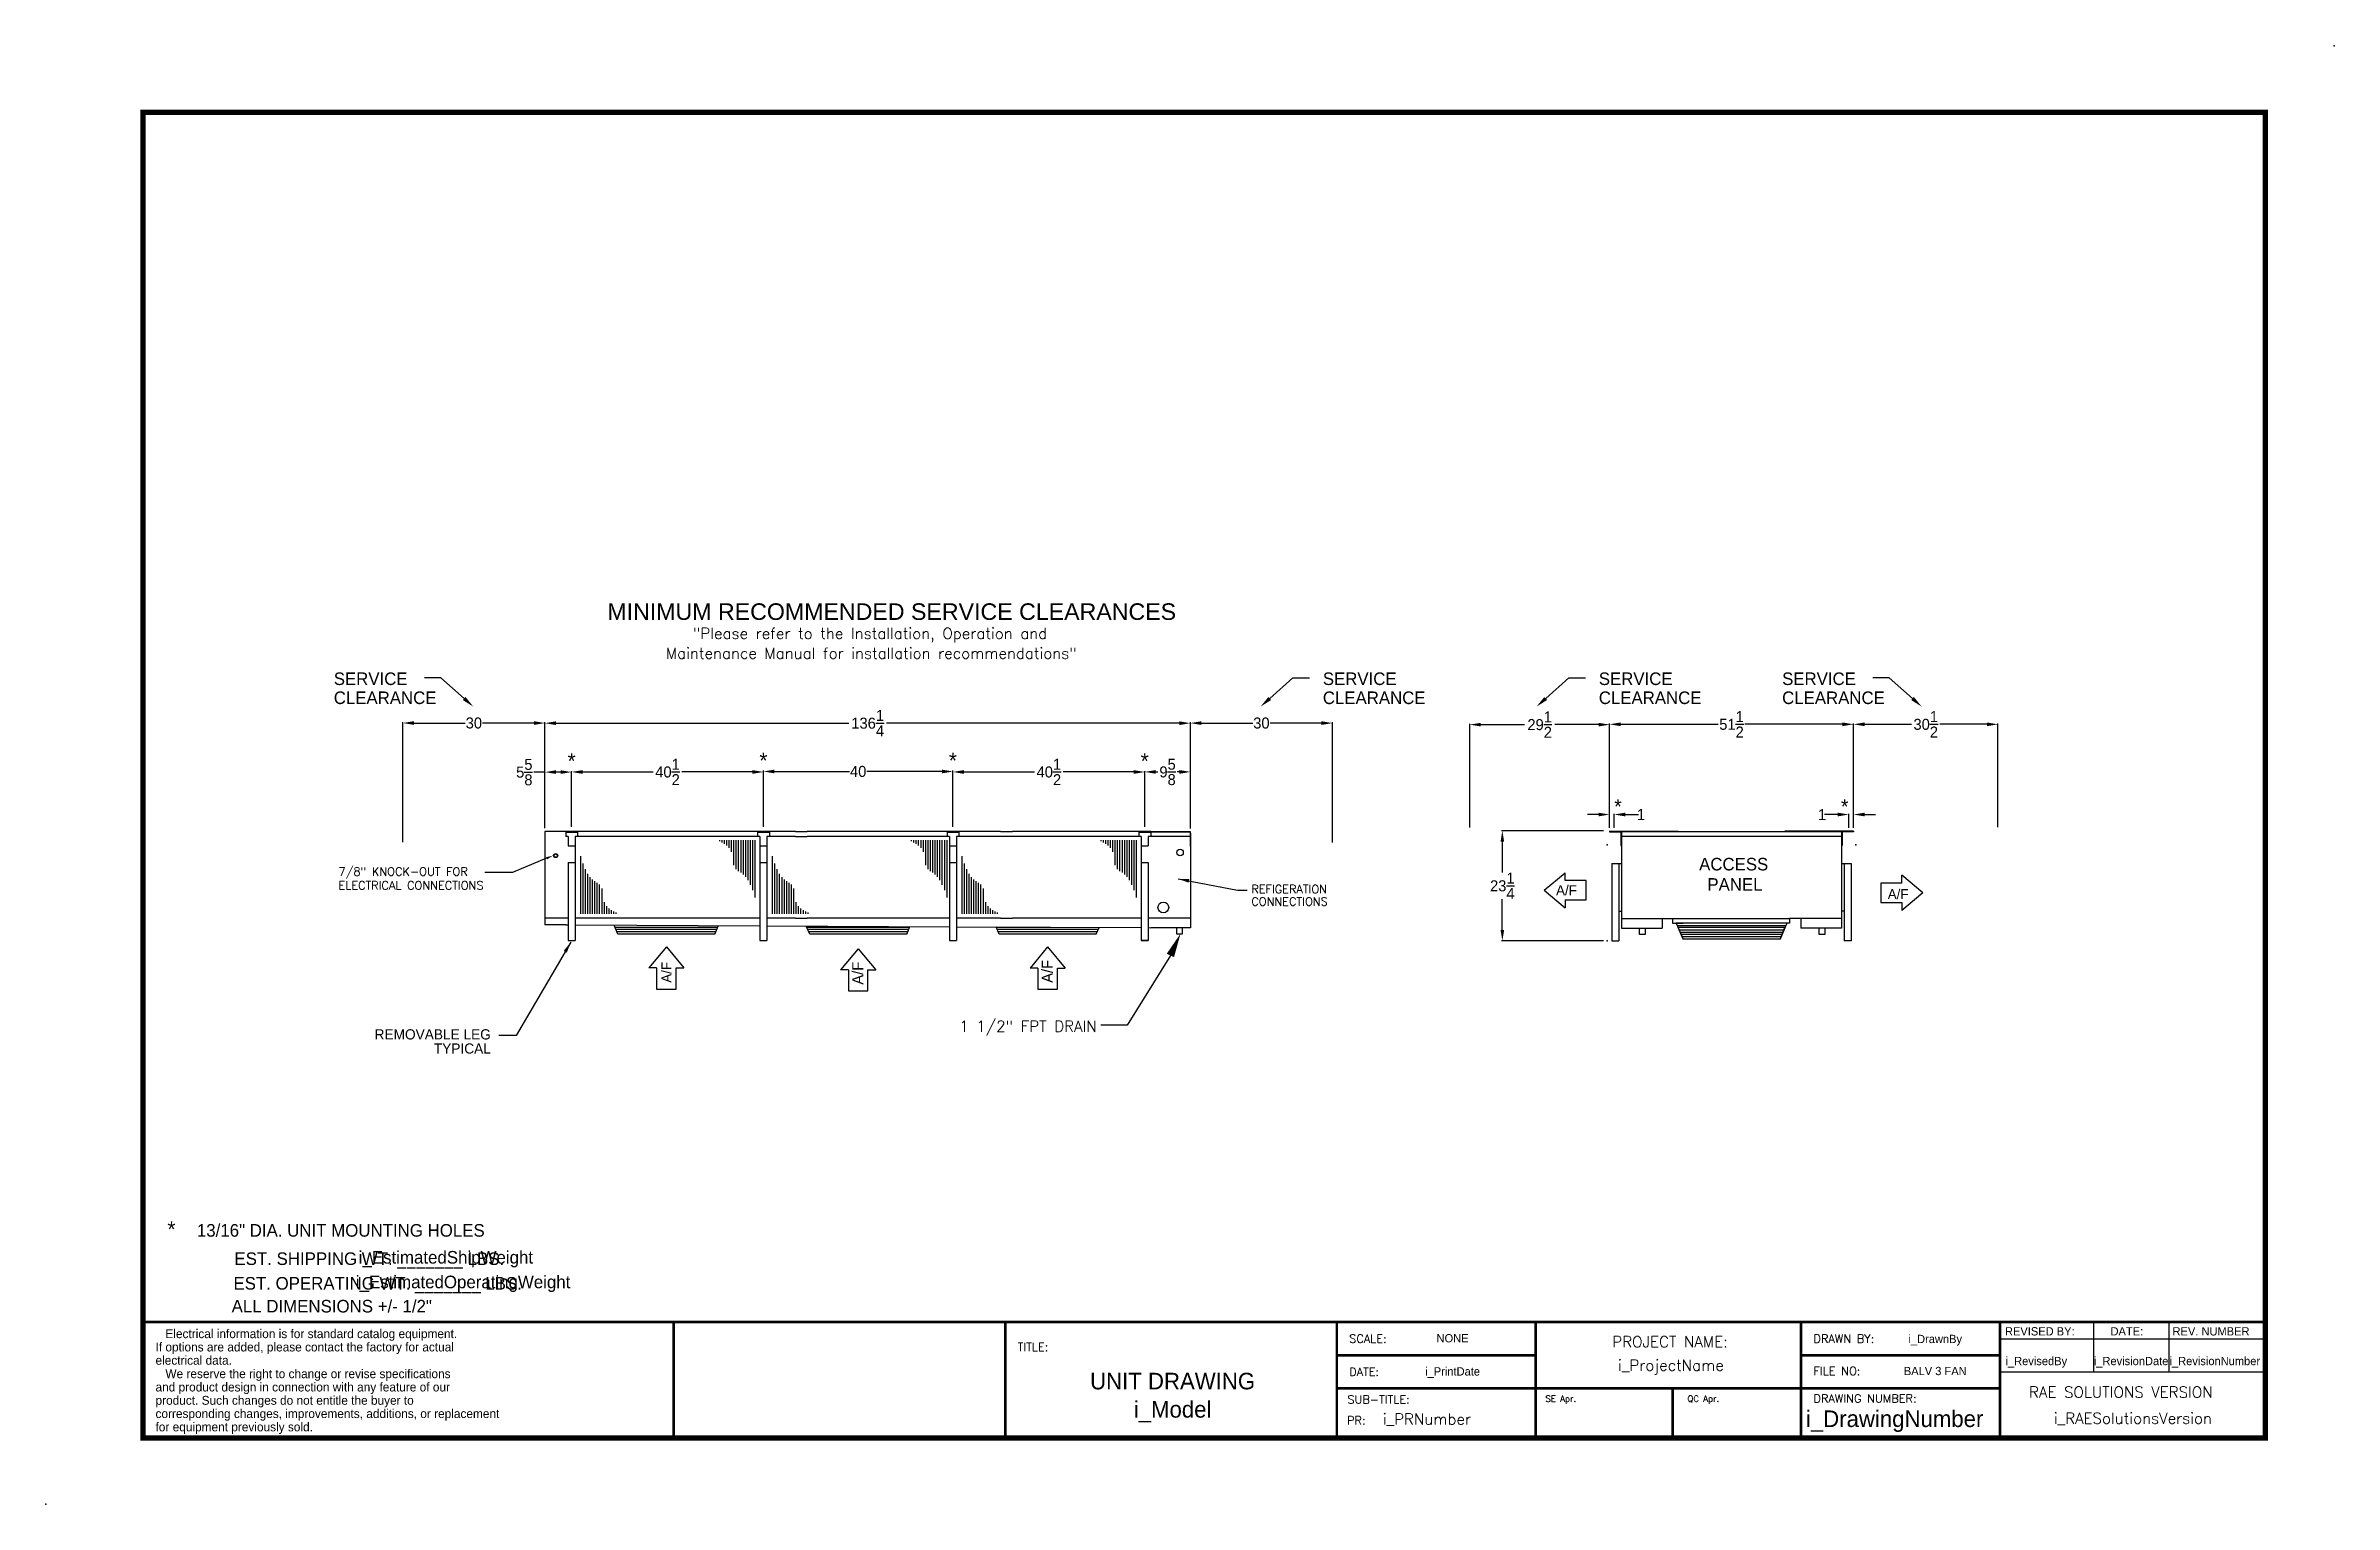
# Model space of a CAD drawing. Extents: x -21 to 463, y -14 to 294.
import ezdxf
from ezdxf.enums import TextEntityAlignment as Align

# ---------------------------------------------------------------- set-up
doc = ezdxf.new("R2010")
doc.units = 0
doc.header["$MEASUREMENT"] = 0
doc.layers.get('0').update_dxf_attribs({"linetype": 'CONTINUOUS'})
doc.layers.add('0 Unit', color=7, linetype='CONTINUOUS')
doc.styles.add('dimentions', font='ARIAL.TTF')
doc.styles.add('SIMPLEX', font='SIMPLEX')
doc.dimstyles.get("Standard").update_dxf_attribs({"dimtxt": 2.324, "dimasz": 2.324, "dimexe": 0.18, "dimexo": 0.75, "dimgap": 0.09, "dimtad": 0, "dimtih": 1, "dimtoh": 1, "dimdec": 3, "dimzin": 0, "dimdsep": 46, "dimlunit": 5, "dimtxsty": 'STANDARD', "dimcen": 0.09, "dimadec": 0, "dimazin": 0, "dimtfac": 1, "dimtdec": 3, "dimtofl": 0, "dimtmove": 0, "dimatfit": 3, "dimfxl": 1, "dimtolj": 1, "dimtzin": 0, "dimarcsym": 0})

# ---------------------------------------------------------------- blocks, each defined once
blk = doc.blocks.new('*D15')
at = {"layer": '0 Unit', "color": 0, "lineweight": -2}
for p, q in [((84.83, 128.83), (84.83, 151.16)), ((87.16, 150.98), (149, 150.98)), ((218.76, 150.98), (156.92, 150.98)), ((221.08, 128.77), (221.08, 151.16))]:
    blk.add_line(p, q, dxfattribs=at)
at = {"layer": '0 Unit', "color": 0}
for points in [[(87.16, 151.37), (87.16, 150.59), (84.83, 150.98)], [(218.76, 151.37), (218.76, 150.59), (221.08, 150.98)]]:
    blk.add_solid(points, dxfattribs=at)
at = {"layer": '0 Unit', "color": 0, "insert": (152.96, 150.98), "char_height": 2.324, "attachment_point": 5}
blk.add_mtext('\\A1;136{\\H1x;\\S1/4;}', dxfattribs=at)
blk = doc.blocks.new('*D16')
at = {"layer": '0 Unit', "color": 0, "lineweight": -2}
for p, q in [((90.46, 129.08), (90.46, 140.86)), ((92.78, 140.68), (107.71, 140.68)), ((128.63, 140.68), (113.7, 140.68)), ((130.96, 129.08), (130.96, 140.86))]:
    blk.add_line(p, q, dxfattribs=at)
at = {"layer": '0 Unit', "color": 0}
for points in [[(92.78, 141.07), (92.78, 140.29), (90.46, 140.68)], [(128.63, 141.07), (128.63, 140.29), (130.96, 140.68)]]:
    blk.add_solid(points, dxfattribs=at)
at = {"layer": '0 Unit', "color": 0, "insert": (110.71, 140.68), "char_height": 2.324, "attachment_point": 5}
blk.add_mtext('\\A1;40{\\H1x;\\S1/2;}', dxfattribs=at)
blk = doc.blocks.new('*D17')
at = {"layer": '0 Unit', "color": 0, "lineweight": -2}
for p, q in [((170.96, 129.08), (170.96, 140.86)), ((173.28, 140.68), (188.21, 140.68)), ((209.13, 140.68), (194.2, 140.68)), ((211.46, 129.09), (211.46, 140.86))]:
    blk.add_line(p, q, dxfattribs=at)
at = {"layer": '0 Unit', "color": 0}
for points in [[(173.28, 141.07), (173.28, 140.29), (170.96, 140.68)], [(209.13, 141.07), (209.13, 140.29), (211.46, 140.68)]]:
    blk.add_solid(points, dxfattribs=at)
at = {"layer": '0 Unit', "color": 0, "insert": (191.21, 140.68), "char_height": 2.324, "attachment_point": 5}
blk.add_mtext('\\A1;40{\\H1x;\\S1/2;}', dxfattribs=at)
blk = doc.blocks.new('*D18')
at = {"layer": '0 Unit', "color": 0, "lineweight": -2}
for p, q in [((211.46, 129.09), (211.46, 140.87)), ((213.78, 140.69), (214.24, 140.69)), ((218.76, 140.69), (218.3, 140.69)), ((221.08, 128.77), (221.08, 140.87))]:
    blk.add_line(p, q, dxfattribs=at)
at = {"layer": '0 Unit', "color": 0}
for points in [[(213.78, 141.08), (213.78, 140.3), (211.46, 140.69)], [(218.76, 141.08), (218.76, 140.3), (221.08, 140.69)]]:
    blk.add_solid(points, dxfattribs=at)
at = {"layer": '0 Unit', "color": 0, "insert": (216.27, 140.69), "char_height": 2.324, "attachment_point": 5}
blk.add_mtext('\\A1;9{\\H1x;\\S5/8;}', dxfattribs=at)
blk = doc.blocks.new('*D19')
at = {"layer": '0 Unit', "color": 0, "lineweight": -2}
for p, q in [((84.83, 140.65), (82.51, 140.65)), ((84.83, 128.83), (84.83, 140.83)), ((88.13, 140.65), (87.16, 140.65)), ((90.46, 129.08), (90.46, 140.83))]:
    blk.add_line(p, q, dxfattribs=at)
at = {"layer": '0 Unit', "color": 0}
for points in [[(87.16, 141.04), (87.16, 140.27), (84.83, 140.65)], [(88.13, 141.04), (88.13, 140.27), (90.46, 140.65)]]:
    blk.add_solid(points, dxfattribs=at)
at = {"layer": '0 Unit', "color": 0, "insert": (80.48, 140.65), "char_height": 2.324, "attachment_point": 5}
blk.add_mtext('\\A1;5{\\H1x;\\S5/8;}', dxfattribs=at)
blk = doc.blocks.new('*D20')
at = {"layer": '0 Unit', "color": 0, "lineweight": -2}
for p, q in [((221.08, 128.77), (221.08, 151.18)), ((223.41, 151), (234.25, 151)), ((248.76, 151), (237.92, 151)), ((251.08, 125.77), (251.08, 151.18))]:
    blk.add_line(p, q, dxfattribs=at)
at = {"layer": '0 Unit', "color": 0}
for points in [[(223.41, 151.39), (223.41, 150.61), (221.08, 151)], [(248.76, 151.39), (248.76, 150.61), (251.08, 151)]]:
    blk.add_solid(points, dxfattribs=at)
at = {"layer": '0 Unit', "color": 0, "insert": (236.08, 151), "char_height": 2.324, "attachment_point": 5}
blk.add_mtext('\\A1;30', dxfattribs=at)
blk = doc.blocks.new('*D21')
at = {"layer": '0 Unit', "color": 0, "lineweight": -2}
for p, q in [((54.83, 125.83), (54.83, 151.19)), ((57.16, 151.01), (68, 151.01)), ((82.51, 151.01), (71.67, 151.01)), ((84.83, 128.83), (84.83, 151.19))]:
    blk.add_line(p, q, dxfattribs=at)
at = {"layer": '0 Unit', "color": 0}
for points in [[(57.16, 151.4), (57.16, 150.62), (54.83, 151.01)], [(82.51, 151.4), (82.51, 150.62), (84.83, 151.01)]]:
    blk.add_solid(points, dxfattribs=at)
at = {"layer": '0 Unit', "color": 0, "insert": (69.83, 151.01), "char_height": 2.324, "attachment_point": 5}
blk.add_mtext('\\A1;30', dxfattribs=at)
blk = doc.blocks.new('*D22')
at = {"layer": '0 Unit', "color": 0, "lineweight": -2}
for p, q in [((130.96, 129.08), (130.96, 140.96)), ((133.28, 140.78), (149.13, 140.78)), ((168.63, 140.78), (152.79, 140.78)), ((170.96, 129.08), (170.96, 140.96))]:
    blk.add_line(p, q, dxfattribs=at)
at = {"layer": '0 Unit', "color": 0}
for points in [[(133.28, 141.17), (133.28, 140.39), (130.96, 140.78)], [(168.63, 141.17), (168.63, 140.39), (170.96, 140.78)]]:
    blk.add_solid(points, dxfattribs=at)
at = {"layer": '0 Unit', "color": 0, "insert": (150.96, 140.78), "char_height": 2.324, "attachment_point": 5}
blk.add_mtext('\\A1;40', dxfattribs=at)
blk = doc.blocks.new('*D23')
at = {"color": 0, "lineweight": -2}
for p, q in [((308.32, 128.27), (286.76, 128.27)), ((286.94, 125.95), (286.94, 119.45)), ((286.94, 107.34), (286.94, 113.84)), ((308.32, 105.02), (286.76, 105.02))]:
    blk.add_line(p, q, dxfattribs=at)
at = {"color": 0}
for points in [[(286.56, 125.95), (287.33, 125.95), (286.94, 128.27)], [(286.56, 107.34), (287.33, 107.34), (286.94, 105.02)]]:
    blk.add_solid(points, dxfattribs=at)
at = {"color": 0, "insert": (286.94, 116.64), "char_height": 2.324, "attachment_point": 5}
blk.add_mtext('\\A1;23{\\H1x;\\S1/4;}', dxfattribs=at)
blk = doc.blocks.new('*D24')
at = {"color": 0, "lineweight": -2}
for p, q in [((361.07, 128.9), (361.07, 150.92)), ((363.4, 150.74), (373.33, 150.74)), ((389.25, 150.74), (379.32, 150.74)), ((391.57, 129.02), (391.57, 150.92))]:
    blk.add_line(p, q, dxfattribs=at)
at = {"color": 0}
for points in [[(363.4, 151.13), (363.4, 150.35), (361.07, 150.74)], [(389.25, 151.13), (389.25, 150.35), (391.57, 150.74)]]:
    blk.add_solid(points, dxfattribs=at)
at = {"color": 0, "insert": (376.32, 150.74), "char_height": 2.324, "attachment_point": 5}
blk.add_mtext('\\A1;30{\\H1x;\\S1/2;}', dxfattribs=at)
blk = doc.blocks.new('*D25')
at = {"color": 0, "lineweight": -2}
for p, q in [((280.07, 128.96), (280.07, 150.86)), ((282.4, 150.68), (291.63, 150.68)), ((307.25, 150.68), (298.01, 150.68)), ((309.57, 128.96), (309.57, 150.86))]:
    blk.add_line(p, q, dxfattribs=at)
at = {"color": 0}
for points in [[(282.4, 151.06), (282.4, 150.29), (280.07, 150.68)], [(307.25, 151.06), (307.25, 150.29), (309.57, 150.68)]]:
    blk.add_solid(points, dxfattribs=at)
at = {"color": 0, "insert": (294.82, 150.68), "char_height": 2.324, "attachment_point": 5}
blk.add_mtext('\\A1;29{\\H1x;\\S1/2;}', dxfattribs=at)
blk = doc.blocks.new('*D26')
at = {"color": 0, "lineweight": -2}
for p, q in [((309.57, 128.9), (309.57, 150.92)), ((311.9, 150.74), (332.52, 150.74)), ((358.75, 150.74), (338.12, 150.74)), ((361.07, 128.9), (361.07, 150.92))]:
    blk.add_line(p, q, dxfattribs=at)
at = {"color": 0}
for points in [[(311.9, 151.13), (311.9, 150.35), (309.57, 150.74)], [(358.75, 151.13), (358.75, 150.35), (361.07, 150.74)]]:
    blk.add_solid(points, dxfattribs=at)
at = {"color": 0, "insert": (335.32, 150.74), "char_height": 2.324, "attachment_point": 5}
blk.add_mtext('\\A1;51{\\H1x;\\S1/2;}', dxfattribs=at)
blk = doc.blocks.new('*D27')
at = {"color": 0, "lineweight": -2}
for p, q in [((307.25, 131.69), (304.92, 131.69)), ((309.57, 128.9), (309.57, 131.87)), ((310.57, 128.9), (310.57, 131.87)), ((312.9, 131.69), (315.72, 131.69))]:
    blk.add_line(p, q, dxfattribs=at)
at = {"color": 0}
for points in [[(307.25, 132.08), (307.25, 131.3), (309.57, 131.69)], [(312.9, 132.08), (312.9, 131.3), (310.57, 131.69)]]:
    blk.add_solid(points, dxfattribs=at)
at = {"color": 0, "insert": (316.2, 131.69), "char_height": 2.324, "attachment_point": 5}
blk.add_mtext('\\A1;1', dxfattribs=at)
blk = doc.blocks.new('*D28')
at = {"color": 0, "lineweight": -2}
for p, q in [((357.75, 131.69), (354.92, 131.69)), ((360.07, 128.9), (360.07, 131.87)), ((361.07, 128.9), (361.07, 131.87)), ((363.4, 131.69), (365.72, 131.69))]:
    blk.add_line(p, q, dxfattribs=at)
at = {"color": 0}
for points in [[(357.75, 132.08), (357.75, 131.3), (360.07, 131.69)], [(363.4, 132.08), (363.4, 131.3), (361.07, 131.69)]]:
    blk.add_solid(points, dxfattribs=at)
at = {"color": 0, "insert": (354.45, 131.69), "char_height": 2.324, "attachment_point": 5}
blk.add_mtext('\\A1;1', dxfattribs=at)

msp = doc.modelspace()

# ---------------------------------------------------------------- linework, layer by layer
for p, q in [((309.5721, 128.1471), (312.0721, 128.1471)), ((309.5721, 128.1471), (309.5721, 128.0221)), ((309.5721, 128.0221), (311.9358, 128.0221)), ((310.5721, 128.1471), (310.5721, 128.0221)), ((311.9358, 128.0221), (311.9358, 125.1342)), ((312.0721, 128.1471), (324.0721, 128.1471)), ((358.5721, 128.0221), (312.0721, 128.0221)), ((312.0721, 128.0221), (312.0721, 111.2659)), ((358.5721, 127.0221), (312.0721, 127.0221)), ((324.0721, 128.1471), (324.0721, 128.0221)), ((358.5721, 128.1471), (346.5721, 128.1471)), ((346.5721, 128.1471), (346.5721, 128.0221)), ((361.0721, 128.1471), (358.5721, 128.1471)), ((358.5721, 128.0221), (358.5721, 111.2659)), ((358.5721, 128.0221), (358.5721, 109.7659)), ((361.0721, 128.0221), (358.7084, 128.0221)), ((358.7084, 128.0221), (358.7084, 125.1342)), ((360.0721, 128.1471), (360.0721, 128.0221)), ((361.0721, 128.1471), (361.0721, 128.0221)), ((310.0721, 121.3614), (310.0721, 105.0159)), ((310.0721, 121.3614), (312.0721, 121.3614)), ((311.5096, 121.3614), (311.5096, 105.0159)), ((311.9358, 125.1342), (312.0721, 125.1342)), ((312.0721, 125.2659), (312.0721, 125.0159)), ((358.5721, 125.2659), (358.5721, 125.0159)), ((358.5721, 125.2659), (358.5721, 125.0159)), ((358.7084, 125.1342), (358.5721, 125.1342)), ((358.5721, 121.3614), (360.5721, 121.3614)), ((359.1346, 121.3614), (359.1346, 105.0159)), ((360.5721, 121.3614), (360.5721, 105.0159)), ((295.7465, 115.6872), (300.2037, 119.4014)), ((300.2037, 117.73), (300.2037, 119.4014)), ((304.661, 117.73), (300.2037, 117.73)), ((304.661, 113.6444), (304.661, 117.73)), ((366.8274, 117.1795), (366.8274, 113.0939)), ((371.2846, 117.1795), (366.8274, 117.1795)), ((375.7419, 115.1367), (371.2846, 118.8509)), ((371.2846, 117.1795), (371.2846, 118.8509)), ((295.7465, 115.6872), (300.2037, 111.973)), ((300.2037, 113.6444), (300.2037, 111.973)), ((300.2037, 113.6444), (304.661, 113.6444)), ((311.5096, 111.2659), (312.0721, 111.2659)), ((312.0721, 111.2659), (312.0721, 107.7034)), ((359.1346, 111.2659), (358.5721, 111.2659)), ((358.5721, 111.2659), (358.5721, 107.7034)), ((366.8274, 113.0939), (371.2846, 113.0939)), ((375.7419, 115.1367), (371.2846, 111.4225)), ((371.2846, 113.0939), (371.2846, 111.4225)), ((89.2086, 108.3727), (89.7086, 108.3704)), ((91.2086, 108.3634), (130.2086, 108.1815)), ((131.7086, 108.1745), (170.2086, 107.995)), ((171.7086, 107.988), (210.7086, 107.8061)), ((212.2086, 107.7991), (212.7086, 107.7968)), ((312.0721, 109.7659), (320.6971, 109.7659)), ((312.0721, 107.7034), (320.6971, 107.7034)), ((315.886, 106.3799), (315.8915, 107.7154)), ((317.076, 106.3799), (315.886, 106.3799)), ((317.076, 107.7105), (317.076, 106.3799)), ((320.6971, 109.7659), (320.6971, 107.7034)), ((320.6971, 109.7659), (322.8585, 109.7659)), ((322.8585, 109.7659), (322.8585, 108.7659)), ((322.8585, 109.7659), (347.5312, 109.7659)), ((322.8585, 108.7659), (325.0792, 108.7659)), ((347.0721, 108.7659), (323.5721, 108.7659)), ((323.6346, 108.7659), (325.0862, 105.3788)), ((347.0096, 108.7659), (323.6346, 108.7659)), ((347.0096, 108.7659), (323.6346, 108.7659)), ((323.8419, 108.282), (346.8022, 108.282)), ((325.0862, 105.3788), (324.0493, 107.7982)), ((346.5948, 107.7982), (324.0493, 107.7982)), ((324.2567, 107.3143), (346.3875, 107.3143)), ((324.4641, 106.8304), (346.1801, 106.8304)), ((345.9727, 106.3466), (324.6714, 106.3466)), ((347.0096, 108.7659), (345.558, 105.3788)), ((345.558, 105.3788), (346.5948, 107.7982)), ((347.5312, 108.7659), (346.4753, 108.7659)), ((347.5312, 109.7659), (347.5312, 108.7659)), ((349.9471, 109.7659), (347.5312, 109.7659)), ((358.5721, 109.7659), (349.9471, 109.7659)), ((349.9471, 109.7659), (349.9471, 107.7034)), ((358.5721, 107.7034), (349.9471, 107.7034)), ((353.8426, 106.3799), (353.8481, 107.7154)), ((355.0326, 106.3799), (353.8426, 106.3799)), ((355.0326, 107.7105), (355.0326, 106.3799)), ((310.0721, 105.0159), (311.5096, 105.0159)), ((345.7653, 105.8627), (324.8788, 105.8627)), ((345.558, 105.3788), (325.0862, 105.3788)), ((360.5721, 105.0159), (359.1346, 105.0159)), ((112.0019, 0.0008), (112.0019, 24.5007)), ((182.0015, 0.0008), (182.0015, 24.5007)), ((252.0011, 24.5007), (392.0003, 24.5007)), ((252.0011, 0.0008), (252.0011, 24.5007)), ((294.0009, 24.5007), (294.0009, 0.0008)), ((350.0006, 24.5007), (350.0006, 10.5007)), ((392.0003, 24.5007), (392.0003, 0.0008)), ((392.0003, 24.5007), (448, 24.5007)), ((392.0003, 24.5007), (392.0003, 21.0007)), ((411.7593, 24.5007), (411.7593, 14.0007)), ((427.6722, 24.5007), (427.6722, 14.0007)), ((392.0003, 21.0007), (448, 21.0007)), ((294.0009, 17.5007), (252.0011, 17.5007)), ((350.0006, 17.5007), (392.0003, 17.5007)), ((350.0006, 10.5007), (350.0006, 17.5007)), ((392.0003, 10.5007), (252.0011, 10.5007)), ((322.8757, 10.5007), (322.8757, 0.0008)), ((350.0006, 10.5007), (350.0006, 0.0008)), ((392.0003, 14.0007), (448, 14.0007))]:
    msp.add_line(p, q)
for points, const_width in [([(0.0026, 0.0008), (448, 0.0008), (448, 279.9992), (0.0026, 279.9992), (0.0026, 0.0008)], 1.12), ([(112.664, 24.5007), (0.0026, 24.5007)], 0.56), ([(448, 24.5007), (112.0019, 24.5007), (112.0019, 0.0008)], 0.56), ([(182.0015, 24.5007), (182.0015, 0.0008)], 0.56), ([(252.0011, 24.5007), (252.0011, 0.0008)], 0.56), ([(294.0009, 24.5007), (294.0009, 0.0008)], 0.56), ([(350.0006, 24.5007), (350.0006, 0.0008)], 0.56), ([(392.0003, 0.0008), (392.0003, 24.5007), (448, 24.5007)], 0.56), ([(294.0009, 17.5007), (252.0011, 17.5007)], 0.56), ([(392.0003, 17.5007), (350.0006, 17.5007), (350.0006, 0.0008)], 0.56), ([(392.0003, 10.5007), (252.0011, 10.5007)], 0.56), ([(322.8757, 10.5007), (322.8757, 0.0008)], 0.56)]:
    msp.add_lwpolyline(points, dxfattribs=dict(const_width=const_width))
for p in [(462.5556, 294.0376), (392.0003, 0.0008), (-20.5442, -13.9624)]:
    msp.add_point(p)
at = {"linetype": 'ByBlock'}
for p in [(309.0721, 125.2659), (361.5721, 125.2659), (309.0721, 105.0159)]:
    msp.add_point(p, dxfattribs=at)
at = {"layer": '0 Unit'}
for p, q in [((89.2086, 128.0809), (84.8336, 128.0809)), ((84.8336, 128.0809), (84.8336, 109.8309)), ((89.2086, 128.2062), (89.2086, 127.0809)), ((89.2086, 128.2062), (89.2086, 127.0809)), ((89.2086, 128.0809), (89.2086, 128.2062)), ((89.2086, 128.2062), (91.7086, 128.2059)), ((89.2086, 128.0809), (89.2086, 127.0809)), ((89.2086, 127.9562), (91.7086, 127.9559)), ((89.7086, 127.0809), (89.2086, 127.0809)), ((89.7086, 127.0809), (89.7086, 125.0877)), ((91.2086, 127.0809), (91.2086, 105.0877)), ((91.7086, 127.0809), (91.2086, 127.0809)), ((91.7086, 128.2059), (91.7086, 127.0809)), ((91.7086, 128.2059), (91.7086, 127.0809)), ((91.7086, 128.0809), (91.7086, 128.2059)), ((129.7086, 128.0809), (91.7086, 128.0809)), ((91.7086, 128.0809), (91.7086, 127.0809)), ((129.7086, 127.0809), (91.7086, 127.0809)), ((121.7216, 126.037), (121.7216, 126.2755)), ((122.2216, 125.7844), (122.2216, 126.2755)), ((122.7216, 125.4997), (122.7216, 126.2755)), ((123.2216, 125.1544), (123.2216, 126.2755)), ((123.7216, 124.6862), (123.7216, 126.2755)), ((124.2216, 123.8438), (124.2216, 126.2755)), ((124.7216, 120.9781), (124.7216, 126.2755)), ((125.2216, 120.1204), (125.2216, 126.2755)), ((125.7216, 119.7508), (125.7216, 126.2755)), ((126.2216, 119.4319), (126.2216, 126.2755)), ((126.7216, 119.0577), (126.7216, 126.2755)), ((127.2216, 118.5411), (127.2216, 126.2755)), ((127.7216, 117.8198), (127.7216, 126.2755)), ((128.2216, 116.8775), (128.2216, 126.2755)), ((128.7216, 115.6827), (128.7216, 126.2755)), ((129.2216, 114.1465), (129.2216, 126.2755)), ((129.7086, 128.2062), (129.7086, 127.0809)), ((129.7086, 128.0809), (129.7086, 128.2062)), ((129.7086, 128.2062), (132.2086, 128.2059)), ((129.7086, 128.0809), (129.7086, 127.0809)), ((129.7086, 127.9562), (132.2086, 127.9559)), ((130.2086, 127.0809), (129.7086, 127.0809)), ((130.2086, 127.0809), (130.2086, 105.0877)), ((131.7086, 127.0809), (131.7086, 105.0877)), ((132.2086, 127.0809), (131.7086, 127.0809)), ((132.2086, 128.2059), (132.2086, 127.0809)), ((132.2086, 128.0809), (132.2086, 128.2059)), ((137.7086, 128.0809), (132.2086, 128.0809)), ((132.2086, 128.0809), (132.2086, 127.0809)), ((137.7086, 127.0809), (132.2086, 127.0809)), ((137.7086, 128.0809), (140.2086, 128.0809)), ((137.7086, 127.0809), (140.2086, 127.0809)), ((169.7086, 128.0809), (140.2086, 128.0809)), ((169.7086, 127.0809), (140.2086, 127.0809)), ((162.2216, 126.037), (162.2216, 126.2755)), ((162.7216, 125.7844), (162.7216, 126.2755)), ((163.2216, 125.4997), (163.2216, 126.2755)), ((163.7216, 125.1544), (163.7216, 126.2755)), ((164.2216, 124.6862), (164.2216, 126.2755)), ((164.7216, 123.8438), (164.7216, 126.2755)), ((165.2216, 120.9781), (165.2216, 126.2755)), ((165.7216, 120.1204), (165.7216, 126.2755)), ((166.2216, 119.7508), (166.2216, 126.2755)), ((166.7216, 119.4319), (166.7216, 126.2755)), ((167.2216, 119.0577), (167.2216, 126.2755)), ((167.7216, 118.5411), (167.7216, 126.2755)), ((168.2216, 117.8198), (168.2216, 126.2755)), ((168.7216, 116.8775), (168.7216, 126.2755)), ((169.2216, 115.6827), (169.2216, 126.2755)), ((169.7086, 128.2062), (169.7086, 127.0809)), ((169.7086, 128.0809), (169.7086, 128.2062)), ((169.7086, 128.2062), (172.2086, 128.2059)), ((169.7086, 128.0809), (169.7086, 127.0809)), ((169.7086, 127.9562), (172.2086, 127.9559)), ((170.2086, 127.0809), (169.7086, 127.0809)), ((169.7216, 114.1465), (169.7216, 126.2755)), ((170.2086, 127.0809), (170.2086, 105.0877)), ((171.7086, 127.0809), (171.7086, 105.0877)), ((172.2086, 127.0809), (171.7086, 127.0809)), ((172.2086, 128.2059), (172.2086, 127.0809)), ((172.2086, 128.0809), (172.2086, 128.2059)), ((181.0047, 128.0809), (172.2086, 128.0809)), ((172.2086, 128.0809), (172.2086, 127.0809)), ((181.0047, 127.0809), (172.2086, 127.0809)), ((183.5047, 127.0809), (172.2086, 127.0809)), ((181.0047, 128.0809), (183.5047, 128.0809)), ((210.2086, 128.0809), (183.5047, 128.0809)), ((210.2086, 127.0809), (183.5047, 127.0809)), ((202.2216, 126.037), (202.2216, 126.2755)), ((202.7216, 125.7844), (202.7216, 126.2755)), ((203.2216, 125.4997), (203.2216, 126.2755)), ((203.7216, 125.1544), (203.7216, 126.2755)), ((204.2216, 124.6862), (204.2216, 126.2755)), ((204.7216, 123.8438), (204.7216, 126.2755)), ((205.2216, 120.9781), (205.2216, 126.2755)), ((205.7216, 120.1204), (205.7216, 126.2755)), ((206.2216, 119.7508), (206.2216, 126.2755)), ((206.7216, 119.4319), (206.7216, 126.2755)), ((207.2216, 119.0577), (207.2216, 126.2755)), ((207.7216, 118.5411), (207.7216, 126.2755)), ((208.2216, 117.8198), (208.2216, 126.2755)), ((208.7216, 116.8775), (208.7216, 126.2755)), ((209.2216, 115.6827), (209.2216, 126.2755)), ((209.7216, 114.1465), (209.7216, 126.2755)), ((210.2086, 128.2062), (210.2086, 127.0809)), ((210.2086, 128.0809), (210.2086, 128.2062)), ((210.2086, 128.2062), (212.7086, 128.2059)), ((210.2086, 128.0809), (210.2086, 127.0809)), ((210.2086, 127.9562), (212.7086, 127.9559)), ((210.7086, 127.0809), (210.2086, 127.0809)), ((210.7086, 127.0809), (210.7086, 105.0877)), ((212.2086, 127.0809), (212.2086, 125.0877)), ((212.7086, 127.0809), (212.2086, 127.0809)), ((212.7086, 128.2059), (212.7086, 127.0809)), ((212.7086, 128.0809), (212.7086, 128.2059)), ((212.7086, 128.0809), (212.7086, 127.0809)), ((221.0836, 128.0221), (212.7086, 128.0221)), ((212.7086, 128.0221), (221.0836, 128.0221)), ((221.0836, 127.0809), (212.7086, 127.0809)), ((221.0836, 125.0221), (221.0836, 128.0221)), ((221.0836, 127.7563), (221.0836, 109.5063)), ((89.7086, 125.0877), (91.2086, 125.0877)), ((89.7086, 121.5877), (91.2086, 121.5877)), ((89.7086, 121.5877), (89.7086, 105.0877)), ((92.3105, 122.8729), (92.3105, 110.7439)), ((92.8105, 121.3367), (92.8105, 110.7439)), ((130.2086, 125.0877), (131.7086, 125.0877)), ((130.2086, 121.5877), (131.7086, 121.5877)), ((132.8105, 122.8729), (132.8105, 110.7439)), ((133.3105, 121.3367), (133.3105, 110.7439)), ((170.2086, 125.0877), (171.7086, 125.0877)), ((170.2086, 121.5877), (171.7086, 121.5877)), ((172.8105, 122.8729), (172.8105, 110.7439)), ((173.3105, 121.3367), (173.3105, 110.7439)), ((210.7086, 125.0877), (212.2086, 125.0877)), ((210.7086, 121.5877), (212.2086, 121.5877)), ((212.2086, 121.5877), (212.2086, 105.0877)), ((221.0836, 125.0877), (221.0836, 109.8377)), ((221.0836, 125.0221), (221.0836, 109.7721)), ((93.3105, 120.142), (93.3105, 110.7439)), ((93.8105, 119.1997), (93.8105, 110.7439)), ((94.3105, 118.4783), (94.3105, 110.7439)), ((94.8105, 117.9617), (94.8105, 110.7439)), ((95.3105, 117.5876), (95.3105, 110.7439)), ((95.8105, 117.2686), (95.8105, 110.7439)), ((96.3105, 116.8991), (96.3105, 110.7439)), ((96.8105, 116.0413), (96.8105, 110.7439)), ((133.8105, 120.142), (133.8105, 110.7439)), ((134.3105, 119.1997), (134.3105, 110.7439)), ((134.8105, 118.4783), (134.8105, 110.7439)), ((135.3105, 117.9617), (135.3105, 110.7439)), ((135.8105, 117.5876), (135.8105, 110.7439)), ((136.3105, 117.2686), (136.3105, 110.7439)), ((136.8105, 116.8991), (136.8105, 110.7439)), ((137.3105, 116.0413), (137.3105, 110.7439)), ((173.8105, 120.142), (173.8105, 110.7439)), ((174.3105, 119.1997), (174.3105, 110.7439)), ((174.8105, 118.4783), (174.8105, 110.7439)), ((175.3105, 117.9617), (175.3105, 110.7439)), ((175.8105, 117.5876), (175.8105, 110.7439)), ((176.3105, 117.2686), (176.3105, 110.7439)), ((176.8105, 116.8991), (176.8105, 110.7439)), ((177.3105, 116.0413), (177.3105, 110.7439)), ((97.3105, 113.1756), (97.3105, 110.7439)), ((97.8105, 112.3333), (97.8105, 110.7439)), ((98.3105, 111.8651), (98.3105, 110.7439)), ((98.8105, 111.5197), (98.8105, 110.7439)), ((99.3105, 111.2351), (99.3105, 110.7439)), ((137.8105, 113.1756), (137.8105, 110.7439)), ((138.3105, 112.3333), (138.3105, 110.7439)), ((138.8105, 111.8651), (138.8105, 110.7439)), ((139.3105, 111.5197), (139.3105, 110.7439)), ((139.8105, 111.2351), (139.8105, 110.7439)), ((177.8105, 113.1756), (177.8105, 110.7439)), ((178.3105, 112.3333), (178.3105, 110.7439)), ((178.8105, 111.8651), (178.8105, 110.7439)), ((179.3105, 111.5197), (179.3105, 110.7439)), ((179.8105, 111.2351), (179.8105, 110.7439)), ((84.8336, 109.8309), (84.8336, 108.3727)), ((89.7086, 109.8309), (84.8336, 109.8309)), ((89.2086, 108.3727), (84.8336, 108.3727)), ((130.2086, 109.8309), (91.2086, 109.8309)), ((100.2227, 106.4438), (99.4164, 108.3251)), ((99.6006, 107.8954), (121.3166, 107.8954)), ((121.1092, 107.4116), (99.808, 107.4116)), ((99.8105, 110.9824), (99.8105, 110.7439)), ((120.9019, 106.9277), (100.0153, 106.9277)), ((120.6945, 106.4438), (100.2227, 106.4438)), ((126.6461, 109.8309), (103.2711, 109.8309)), ((120.6945, 106.4438), (121.4567, 108.2223)), ((137.7086, 109.8309), (131.7086, 109.8309)), ((137.7086, 109.8309), (140.2086, 109.8309)), ((140.7227, 106.4438), (139.9975, 108.1359)), ((140.1006, 107.8954), (161.8166, 107.8954)), ((170.2086, 109.8309), (140.2086, 109.8309)), ((161.6092, 107.4116), (140.308, 107.4116)), ((140.3105, 110.9824), (140.3105, 110.7439)), ((161.4019, 106.9277), (140.5153, 106.9277)), ((161.1945, 106.4438), (140.7227, 106.4438)), ((169.7086, 109.8309), (146.9586, 109.8309)), ((169.7086, 109.8309), (148.9172, 109.8309)), ((161.1945, 106.4438), (161.8759, 108.0338)), ((181.0047, 109.8309), (171.7086, 109.8309)), ((178.9586, 109.8309), (172.2086, 109.8309)), ((180.7227, 106.4438), (180.0777, 107.9489)), ((180.1006, 107.8954), (191.5486, 107.8954)), ((201.6092, 107.4116), (180.308, 107.4116)), ((180.3105, 110.9824), (180.3105, 110.7439)), ((201.4019, 106.9277), (180.5153, 106.9277)), ((201.1945, 106.4438), (180.7227, 106.4438)), ((181.0047, 109.8309), (183.5047, 109.8309)), ((210.2086, 109.8309), (183.5047, 109.8309)), ((210.7086, 109.8309), (192.8961, 109.8309)), ((210.2086, 109.8309), (194.9586, 109.8309)), ((201.1945, 106.4438), (201.7961, 107.8476)), ((221.0836, 109.7721), (212.2086, 109.7721)), ((221.0836, 109.7721), (212.7086, 109.7721)), ((221.0836, 109.7721), (212.7086, 109.7721)), ((221.0836, 107.7752), (212.7086, 107.7968)), ((218.1922, 106.4517), (218.1977, 107.7826)), ((219.3822, 106.4517), (218.1922, 106.4517)), ((219.3822, 107.7823), (219.3822, 106.4517)), ((221.0836, 109.8377), (221.0836, 107.7752)), ((89.7086, 105.0877), (91.2086, 105.0877)), ((89.7086, 105.0877), (91.2086, 105.0877)), ((110.4586, 103.7434), (106.7444, 99.2861)), ((110.4586, 103.7434), (114.1728, 99.2861)), ((130.2086, 105.0877), (131.7086, 105.0877)), ((130.2086, 105.0877), (131.7086, 105.0877)), ((150.9586, 103.3426), (147.2444, 98.8853)), ((150.9586, 103.3426), (154.6728, 98.8853)), ((170.2086, 105.0877), (171.7086, 105.0877)), ((170.2086, 105.0877), (171.7086, 105.0877)), ((190.9586, 103.7195), (187.2444, 99.2623)), ((190.9586, 103.7195), (194.6728, 99.2623)), ((216.8641, 101.9368), (207.7431, 87.2277)), ((212.2086, 105.0877), (210.7086, 105.0877)), ((210.7086, 105.0877), (212.2086, 105.0877)), ((108.4158, 99.2861), (106.7444, 99.2861)), ((108.4158, 99.2861), (108.4158, 94.8289)), ((112.5014, 94.8289), (112.5014, 99.2861)), ((112.5014, 99.2861), (114.1728, 99.2861)), ((148.9158, 98.8853), (147.2444, 98.8853)), ((148.9158, 98.8853), (148.9158, 94.4281)), ((153.0014, 94.4281), (153.0014, 98.8853)), ((153.0014, 98.8853), (154.6728, 98.8853)), ((188.9158, 99.2623), (187.2444, 99.2623)), ((188.9158, 99.2623), (188.9158, 94.805)), ((193.0014, 94.805), (193.0014, 99.2623)), ((193.0014, 99.2623), (194.6728, 99.2623)), ((108.4158, 94.8289), (112.5014, 94.8289)), ((148.9158, 94.4281), (153.0014, 94.4281)), ((188.9158, 94.805), (193.0014, 94.805)), ((207.7431, 87.2277), (202.2033, 87.2277))]:
    msp.add_line(p, q, dxfattribs=at)
for points in [[(67.782, 156.1899), (62.878, 160.5444), (59.375, 160.5444)], [(237.834, 156.1899), (242.738, 160.5444), (246.241, 160.5444)], [(296.0908, 156.1899), (300.9948, 160.5444), (304.4978, 160.5444)], [(373.5324, 156.1899), (368.6284, 160.5444), (365.1254, 160.5444)], [(85.1925, 122.4558), (77.986, 119.4509), (72.1169, 119.4509)]]:
    msp.add_lwpolyline(points, dxfattribs=at)
for centre, radius in [((87.0836, 123.0184), 0.4375), ((87.0836, 123.0184), 0.3591), ((218.9113, 123.6778), 0.6823), ((215.3726, 112.0649), 1.1345)]:
    msp.add_circle(centre, radius, dxfattribs=at)
at = {"layer": '0 Unit', "linetype": 'ByBlock'}
msp.add_point((221.0836, 125.0877), dxfattribs=at)
at = {"layer": '0 Unit'}
for points in [[(68.0667, 156.5105), (69.706, 154.4815), (67.4972, 155.8692)], [(237.5493, 156.5105), (235.91, 154.4815), (238.1187, 155.8692)], [(295.806, 156.5105), (294.1668, 154.4815), (296.3755, 155.8692)], [(373.8171, 156.5105), (375.4564, 154.4815), (373.2477, 155.8692)], [(85.2857, 122.2324), (86.5331, 123.0149), (85.0993, 122.6793)], [(216.0947, 102.295), (217.6336, 101.5786), (219.0134, 106.5533)]]:
    msp.add_solid(points, dxfattribs=at)

# ---------------------------------------------------------------- texts
at = {"lineweight": 30}
for s, height, style, p in [('MINIMUM RECOMMENDED SERVICE CLEARANCES', 3.49998, 'dimentions', (98.0084, 172.7905)), ('SE Apr.', 1.31249, 'SIMPLEX', (296.057, 7.672)), ('QC Apr.', 1.31249, 'SIMPLEX', (326.0333, 7.672))]:
    msp.add_text(s, height=height, dxfattribs=dict(at, style=style)).set_placement(p)
at = {"style": 'SIMPLEX'}
for s, p in [('"Please refer to the Installation, Operation and', (153.4513, 168.7873)), ('Maintenance Manual for installation recommendations"', (153.7285, 164.5749)), ('PROJECT NAME:', (322.3522, 19.1925)), ('i_ProjectName', (322.5289, 14.2182)), ('i_RAESolutionsVersion', (420.0579, 3.0292))]:
    msp.add_text(s, height=2.323987, dxfattribs=at).set_placement(p, align=Align.CENTER)
for s, height, p in [('*', 3.2736, (90.4538, 141.3572)), ('*', 3.2736, (130.9538, 141.4543)), ('*', 3.2736, (170.9538, 141.4543)), ('*', 3.2736, (211.4537, 141.3651)), ('*', 3.0398, (311.351, 131.8645)), ('*', 3.0398, (359.2111, 131.8645)), ('*', 3.2736, (5.9952, 42.4955)), ('EST. SHIPPING WT. _______ LBS.', 2.659985, (47.7535, 36.5641)), ('i_EstimatedShipWeight', 2.663038, (63.921, 36.8546)), ('EST. OPERATING WT. _______ LBS.', 2.659985, (49.5197, 31.361)), ('i_EstimatedOperatingWeight', 2.659985, (67.5607, 31.6515)), ('ALL DIMENSIONS +/- 1/2"', 2.659985, (39.8341, 26.5336)), ('NONE', 1.74999, (276.436, 20.2181)), ('i_DrawnBy', 1.74999, (378.329, 20.068)), ('i_PrintDate', 1.74999, (276.436, 13.2182)), ('BALV 3 FAN', 1.74999, (378.329, 13.2973)), ('i_RevisedBy', 1.74999, (399.6691, 15.4045)), ('i_RevisionDate', 1.74999, (419.6755, 15.4045)), ('i_RevisionNumber', 1.74999, (437.3478, 15.4045)), ('UNIT DRAWING', 3.49998, (217.3321, 10.2953)), ('i_Model', 3.49998, (217.3321, 4.3301)), ('i_DrawingNumber', 3.49998, (369.7586, 2.3426))]:
    msp.add_text(s, height=height).set_placement(p, align=Align.CENTER)
for s, height, p in [('A/F', 2.10938, (298.2868, 114.6443)), ('A/F', 2.10938, (368.3041, 113.8363)), ('13/16" DIA. UNIT MOUNTING HOLES', 2.659985, (11.3628, 42.5415)), ('REVISED BY:', 1.74999, (393.0508, 21.6795)), ('DATE:', 1.74999, (415.3357, 21.6795)), ('REV. NUMBER', 1.74999, (428.4223, 21.6795))]:
    msp.add_text(s, height=height).set_placement(p)
at = {"lineweight": 25}
for s, p in [('If options are added, please contact the factory for actual', (2.6251, 18.3068)), ('   Electrical information is for standard catalog equipment.', (2.6251, 21.1127)), ('electrical data.', (2.6251, 15.5009)), ('   We reserve the right to change or revise specifications', (2.6251, 12.6596)), ('and product design in connection with any feature of our', (2.6251, 9.8537)), ('corresponding changes, improvements, additions, or replacement ', (2.6251, 4.242)), ('product. Such changes do not entitle the buyer to', (2.6251, 7.0478)), ('for equipment previously sold.', (2.6251, 1.4361))]:
    msp.add_text(s, height=1.870591, dxfattribs=at).set_placement(p)
at = {"style": 'SIMPLEX'}
for s, height, p in [('TITLE:', 1.74999, (184.6265, 18.3757)), ('SCALE:', 1.74999, (254.6261, 20.1257)), ('DRAWN BY:', 1.74999, (352.6255, 20.1257)), ('DATE:', 1.74999, (254.6261, 13.1257)), ('FILE NO:', 1.74999, (352.6255, 13.2949)), ('RAE SOLUTIONS VERSION', 2.323987, (398.1356, 8.5512)), ('SUB-TITLE:', 1.74999, (254.2469, 7.2805)), ('i_PRNumber', 2.32399, (261.7186, 2.855)), ('DRAWING NUMBER:', 1.74999, (352.6255, 7.493))]:
    msp.add_text(s, height=height, dxfattribs=at).set_placement(p)
msp.add_text('PR:', height=1.74999, dxfattribs=at).set_placement((258.0544, 2.855), align=Align.RIGHT)
at = {"layer": '0 Unit'}
for s, p in [('SERVICE', (40.2563, 159.0385)), ('SERVICE', (249.0502, 159.0385)), ('SERVICE', (307.307, 159.0385)), ('SERVICE', (346.0067, 159.0385)), ('CLEARANCE', (40.2563, 155.0221)), ('CLEARANCE', (249.0502, 155.0221)), ('CLEARANCE', (307.307, 155.0221)), ('CLEARANCE', (346.0067, 155.0221))]:
    msp.add_text(s, height=2.65219, dxfattribs=at).set_placement(p)
for s, height, p in [('ACCESS', 2.65219, (343.0729, 121.2112)), ('PANEL', 2.65219, (341.8587, 116.9262)), ('REMOVABLE LEG', 2.158, (73.4132, 85.266)), ('TYPICAL', 2.158, (73.4132, 82.2784))]:
    msp.add_text(s, height=height, dxfattribs=at).set_placement(p, align=Align.MIDDLE_RIGHT)
at = {"layer": '0 Unit', "style": 'SIMPLEX'}
for s, p in [('REFIGERATION', (233.953, 115.0636)), ('CONNECTIONS', (233.953, 112.4331))]:
    msp.add_text(s, height=1.75, dxfattribs=at).set_placement(p)
at = {"layer": '0 Unit'}
for height, p in [(2.10938, (111.527, 96.1699)), (2.324, (152.027, 95.7691)), (2.324, (192.027, 96.1461))]:
    msp.add_text('A/F', height=height, rotation=90, dxfattribs=at).set_placement(p)
at = {"layer": '0 Unit', "style": 'SIMPLEX'}
msp.add_text('1 1/2" FPT DRAIN', height=2.324, dxfattribs=at).set_placement((201.3057, 86.9839), align=Align.MIDDLE_RIGHT)
at = {"layer": '0 Unit', "insert": (41.256, 118.1873), "char_height": 1.75, "attachment_point": 4, "style": 'SIMPLEX'}
msp.add_mtext('{7/8" KNOCK-OUT FOR}\\P{ELECTRICAL CONNECTIONS}', dxfattribs=at)

# ---------------------------------------------------------------- dimensions: what is measured, and where the dimension line sits
for base, p1, p2, picture, middle in [((280.0721, 150.6776), (309.5721, 128.2096), (280.0721, 128.2096), '*D25', (294.8221, 150.6776)), ((391.5721, 150.7401), (361.0721, 128.1471), (391.5721, 128.2721), '*D24', (376.3221, 150.7401))]:
    dim = msp.add_linear_dim(base=base, p1=p1, p2=p2, dimstyle='Standard')
    dim.commit()
    dim.dimension.update_dxf_attribs({"geometry": picture, "text_midpoint": middle})
dim = msp.add_linear_dim(base=(309.5721, 150.7401), p1=(361.0721, 128.1471), p2=(309.5721, 128.1471), angle=180, dimstyle='Standard')
dim.commit()
dim.dimension.update_dxf_attribs({"geometry": '*D26', "text_midpoint": (335.3221, 150.7401)})
dim = msp.add_linear_dim(base=(309.5721, 131.6886), p1=(310.5721, 128.1471), p2=(309.5721, 128.1471), dimstyle='Standard')
dim.commit()
dim.dimension.update_dxf_attribs({"geometry": '*D27', "text_midpoint": (316.1974, 131.6886), "dimtype": 160})
for base, p1, p2, angle, picture, middle in [((361.0721, 131.6886), (360.0721, 128.1471), (361.0721, 128.1471), 180, '*D28', (354.4467, 131.6886)), ((286.9439, 105.0159), (309.0721, 128.2721), (309.0721, 105.0159), 90, '*D23', (286.9439, 116.644))]:
    dim = msp.add_linear_dim(base=base, p1=p1, p2=p2, angle=angle, dimstyle='Standard')
    dim.commit()
    dim.dimension.update_dxf_attribs({"geometry": picture, "text_midpoint": middle, "dimtype": 160})
at = {"layer": '0 Unit'}
for base, p1, p2, picture, middle in [((54.8336, 151.0114), (84.8336, 128.0809), (54.8336, 125.0809), '*D21', (69.8336, 151.0114)), ((84.8336, 150.9814), (221.0836, 128.0221), (84.8336, 128.0809), '*D15', (152.9586, 150.9814)), ((251.0836, 151.0012), (221.0836, 128.0221), (251.0836, 125.0221), '*D20', (236.0836, 151.0012)), ((84.8336, 140.6543), (90.4586, 128.3309), (84.8336, 128.0809), '*D19', (80.4829, 140.6543)), ((130.9586, 140.6817), (90.4586, 128.3309), (130.9586, 128.3309), '*D16', (110.7086, 140.6817)), ((170.9586, 140.7788), (130.9586, 128.3309), (170.9586, 128.3309), '*D22', (150.9586, 140.7788)), ((221.0836, 140.6897), (211.4586, 128.3377), (221.0836, 128.0221), '*D18', (216.2711, 140.6897))]:
    dim = msp.add_linear_dim(base=base, p1=p1, p2=p2, dimstyle='Standard', dxfattribs=at)
    dim.commit()
    dim.dimension.update_dxf_attribs({"geometry": picture, "text_midpoint": middle})
dim = msp.add_linear_dim(base=(211.4586, 140.6817), p1=(170.9586, 128.3309), p2=(211.4586, 128.3377), dimstyle='Standard', override={"dimtmove": 1}, dxfattribs=at)
dim.commit()
dim.dimension.update_dxf_attribs({"geometry": '*D17', "text_midpoint": (191.2086, 140.6817)})

# ---------------------------------------------------------------- leaders
for points in [[(218.5002, 118.1115), (231.0359, 115.7424), (233.0687, 115.7424)], [(90.2997, 104.7338), (78.7752, 85.0328), (75.1154, 85.0328)]]:
    msp.add_leader(points, dimstyle='Standard', override={"dimgap": 0.09, "dimtad": 0}, dxfattribs=at)

doc.saveas('drawing.dxf')
